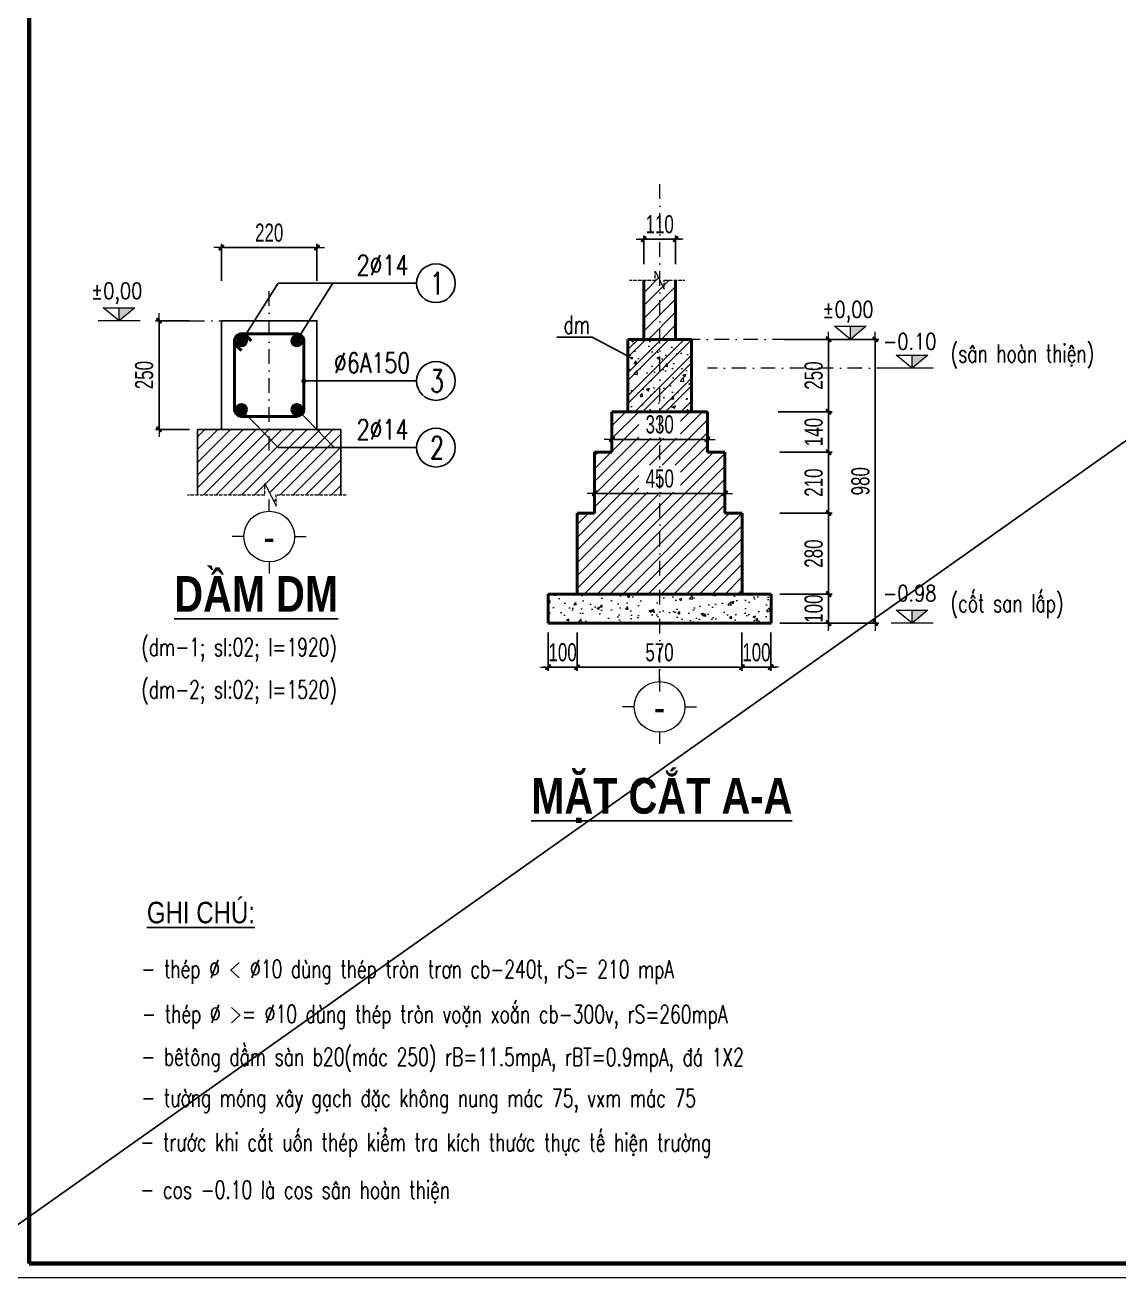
# Model space of a CAD drawing. Header units: millimetres. Extents: x -182770 to 489476, y -561170 to -280028.
# Drawn here: x 330449 to 338006, y -527439 to -518787 of the extents above; entities that cross this region are included whole.
import ezdxf
from ezdxf.enums import TextEntityAlignment as Align

# ---------------------------------------------------------------- set-up
doc = ezdxf.new("R2010")
doc.units = ezdxf.units.MM
doc.header["$MEASUREMENT"] = 0
doc.header["$PDMODE"] = 32
doc.linetypes.add('DASHDOT', pattern=[1, 0.5, -0.25, 0, -0.25])
doc.linetypes.add('HIDDEN', pattern=[0.375, 0.25, -0.125])
doc.layers.get('Defpoints').update_dxf_attribs({"color": 1})
doc.layers.add('KCS_Plotter', color=11, linetype='Continuous', plot=False)
for name, color, linetype, lineweight in [('Khungten_LCDI', 7, 'Continuous', 5), ('LC Dim', 8, 'Continuous', 18), ('LC Hatch', 252, 'Continuous', 9), ('LC Hatch @ 1', 252, 'Continuous', 9), ('LC ISO', 153, 'Continuous', 13), ('LC Net dam2', 6, 'Continuous', 40), ('LC Net dam3', 1, 'Continuous', 60), ('LC Net manh', 133, 'Continuous', 5), ('LC Net thay', 63, 'Continuous', 25), ('LC Net truc', 79, 'DASHDOT', 13), ('LC Text1', 3, 'Continuous', 20), ('LC Text2', 7, 'Continuous', 25), ('MANH', 35, 'HIDDEN', 5)]:
    doc.layers.add(name, color=color, linetype=linetype, lineweight=lineweight)
doc.styles.add('HOATBIF', font='hoatbif.shx', dxfattribs={"width": 0.7})
doc.styles.add('Khungten', font='VHAVAN.TTF', dxfattribs={"width": 0.9, "height": 5000})
doc.styles.add('LC 1', font='VHAVANB.TTF')
doc.styles.add('LC 3', font='vnsimli.shx', dxfattribs={"width": 0.75})
doc.styles.add('LC3', font='VHARIALB.TTF', dxfattribs={"width": 0.8})
doc.styles.add('T1', font='Vnsimli.shx', dxfattribs={"width": 0.8})
doc.styles.add('T2', font='VHARIAL.TTF', dxfattribs={"width": 0.8})
doc.styles.add('Title', font='VHBLACK.TTF', dxfattribs={"width": 0.8})
doc.dimstyles.new('1-100(1-50)', dxfattribs={"dimscale": 50, "dimtxt": 2.5, "dimasz": 0.35, "dimexe": 0.5, "dimexo": 0, "dimgap": 0.8, "dimtad": 1, "dimdec": 0, "dimzin": 0, "dimdsep": 46, "dimtxsty": 'HOATBIF', "dimblk1": 'DOT', "dimblk2": 'DOT', "dimsah": 1, "dimcen": -1, "dimdle": 1, "dimclrd": 256, "dimclre": 256, "dimclrt": 4, "dimadec": 3, "dimazin": 2, "dimtfac": 0.333333, "dimtdec": 0, "dimtix": 1, "dimtmove": 2, "dimatfit": 3, "dimldrblk": 'DOT', "dimfxl": 1, "dimtvp": 0.833333, "dimtolj": 1, "dimtzin": 0, "dimarcsym": 0})

# ---------------------------------------------------------------- blocks, each defined once
blk = doc.blocks.new('lcdi fix')
at = {"layer": 'Defpoints', "lineweight": 0}
blk.add_lwpolyline([(-1200, -14850), (-1200, 14850), (40800, 14850), (40800, -14850)], close=True, dxfattribs=at)
at = {"layer": 'Khungten_LCDI', "color": 5, "lineweight": 60}
blk.add_lwpolyline([(0, -14650), (0, 14650), (40600, 14650), (40600, -14650)], close=True, dxfattribs=at)
at = {"color": 7, "style": 'Khungten', "width": 0.8}
for tag, p in [('REVISION', (39499, -10746)), ('NGAYHT', (39546, -11609))]:
    blk.add_attdef(tag, text='', height=200, dxfattribs=at).set_placement(p, align=Align.CENTER)
at = {"layer": 'LC Text1', "color": 3, "style": 'LC 1', "width": 1.834006}
for tag, p, p2 in [('TENBANVE1', (36913, -8886), (40339, -8886)), ('TENBANVE2', (36913, -9562), (40339, -9562))]:
    blk.add_attdef(tag, text='', height=250, dxfattribs=at).set_placement(p, p2, align=Align.FIT)
at = {"layer": 'LC Text1', "style": 'Title', "width": 0.7}
blk.add_attdef('SOBANVE', text='', height=250, dxfattribs=at).set_placement((39562, -13896), align=Align.CENTER)
blk = doc.blocks.new('DOT')
at = {"layer": 'LC Dim'}
blk.add_line((-3, 0), (3, 0), dxfattribs=at)
at = {"layer": 'LC Dim', "color": 4}
blk.add_line((-1, -1), (1, 1), dxfattribs=at)
blk.add_lwpolyline([(0.5, 1), (-1, -0.5), (-0.5, -1), (1, 0.5)], close=True, dxfattribs=at)
blk = doc.blocks.new('*D834')
at = {"layer": 'Defpoints', "color": 0, "ltscale": 2, "transparency": 16777216}
for p in [(334383.6, -521838.9), (335283.6, -521838.9), (335283.6, -522021.3)]:
    blk.add_point(p, dxfattribs=at)
at = {"layer": 'LC Dim', "lineweight": -2, "ltscale": 2, "transparency": 16777216}
for p, q in [((334383.6, -521838.9), (334383.6, -522046.3)), ((335283.6, -521838.9), (335283.6, -522046.3)), ((334401.1, -522021.3), (335266.1, -522021.3))]:
    blk.add_line(p, q, dxfattribs=at)
at = {"layer": 'LC Dim', "lineweight": -2, "ltscale": 2, "transparency": 16777216, "xscale": 17.5, "yscale": 17.5, "zscale": 17.5, "rotation": 180}
blk.add_blockref('DOT', (334383.6, -522021.3), dxfattribs=at)
at = {"layer": 'LC Dim', "lineweight": -2, "ltscale": 2, "transparency": 16777216, "xscale": 17.5, "yscale": 17.5, "zscale": 17.5}
blk.add_blockref('DOT', (335283.6, -522021.3), dxfattribs=at)
at = {"layer": 'LC Dim', "color": 4, "ltscale": 2, "transparency": 16777216, "insert": (334833.6, -521918.8), "char_height": 125, "attachment_point": 5, "style": 'HOATBIF'}
blk.add_mtext('\\A1;450', dxfattribs=at)
blk = doc.blocks.new('_Dot')
at = {"color": 0, "linetype": 'ByBlock', "lineweight": -2}
blk.add_line((-0.5, 0), (-1, 0), dxfattribs=at)
at = {"color": 0, "linetype": 'ByBlock', "const_width": 0.5}
blk.add_lwpolyline([(-0.25, 0, 1), (0.25, 0, 1)], format="xyb", close=True, dxfattribs=at)
blk = doc.blocks.new('*D835')
at = {"layer": 'Defpoints', "color": 0, "ltscale": 2, "transparency": 16777216}
for p in [(334503, -521572.7), (335163, -521572.7), (334503, -521647.6)]:
    blk.add_point(p, dxfattribs=at)
at = {"layer": 'LC Dim', "lineweight": -2, "ltscale": 2, "transparency": 16777216}
for p, q in [((334503, -521572.7), (334503, -521672.6)), ((335163, -521572.7), (335163, -521672.6)), ((335145.5, -521647.6), (334520.5, -521647.6))]:
    blk.add_line(p, q, dxfattribs=at)
at = {"layer": 'LC Dim', "lineweight": -2, "ltscale": 2, "transparency": 16777216, "xscale": 17.5, "yscale": 17.5, "zscale": 17.5, "rotation": 180}
blk.add_blockref('DOT', (334503, -521647.6), dxfattribs=at)
at = {"layer": 'LC Dim', "lineweight": -2, "ltscale": 2, "transparency": 16777216, "xscale": 17.5, "yscale": 17.5, "zscale": 17.5}
blk.add_blockref('DOT', (335163, -521647.6), dxfattribs=at)
at = {"layer": 'LC Dim', "color": 4, "ltscale": 2, "transparency": 16777216, "insert": (334833, -521545.1), "char_height": 125, "attachment_point": 5, "style": 'HOATBIF'}
blk.add_mtext('\\A1;330', dxfattribs=at)
blk = doc.blocks.new('*D836')
at = {"layer": 'Defpoints', "color": 0, "ltscale": 2, "transparency": 16777216}
for p in [(335982.9, -520957.2, 0), (336322.8, -520957.2), (335982.9, -522916.7, 0)]:
    blk.add_point(p, dxfattribs=at)
at = {"layer": 'LC Dim', "lineweight": -2, "ltscale": 2, "transparency": 16777216}
for p, q in [((335982.9, -520957.2), (336347.8, -520957.2)), ((336322.8, -522899.2), (336322.8, -520974.7)), ((335982.9, -522916.7), (336347.8, -522916.7))]:
    blk.add_line(p, q, dxfattribs=at)
at = {"layer": 'LC Dim', "lineweight": -2, "ltscale": 2, "transparency": 16777216, "xscale": 17.5, "yscale": 17.5, "zscale": 17.5}
for p, rotation in [((336322.8, -520957.2), 90), ((336322.8, -522916.7), 270)]:
    blk.add_blockref('DOT', p, dxfattribs=dict(at, rotation=rotation))
at = {"layer": 'LC Dim', "color": 4, "ltscale": 2, "transparency": 16777216, "insert": (336220.3, -521937), "char_height": 125, "attachment_point": 5, "rotation": 90, "style": 'HOATBIF'}
blk.add_mtext('\\A1;980', dxfattribs=at)
blk = doc.blocks.new('*D837')
at = {"layer": 'Defpoints', "color": 0, "ltscale": 2, "transparency": 16777216}
for p in [(334262.4, -522980.8, 0), (335401.6, -522980.8, 0), (335401.6, -523221.3)]:
    blk.add_point(p, dxfattribs=at)
at = {"layer": 'LC Dim', "lineweight": -2, "ltscale": 2, "transparency": 16777216}
for p, q in [((334262.4, -522980.8), (334262.4, -523246.3)), ((335401.6, -522980.8), (335401.6, -523246.3)), ((334279.9, -523221.3), (335384.1, -523221.3))]:
    blk.add_line(p, q, dxfattribs=at)
at = {"layer": 'LC Dim', "lineweight": -2, "ltscale": 2, "transparency": 16777216, "xscale": 17.5, "yscale": 17.5, "zscale": 17.5, "rotation": 180}
blk.add_blockref('DOT', (334262.4, -523221.3), dxfattribs=at)
at = {"layer": 'LC Dim', "lineweight": -2, "ltscale": 2, "transparency": 16777216, "xscale": 17.5, "yscale": 17.5, "zscale": 17.5}
blk.add_blockref('DOT', (335401.6, -523221.3), dxfattribs=at)
at = {"layer": 'LC Dim', "color": 4, "ltscale": 2, "transparency": 16777216, "insert": (334832, -523118.8), "char_height": 125, "attachment_point": 5, "style": 'HOATBIF'}
blk.add_mtext('\\A1;570', dxfattribs=at)
blk = doc.blocks.new('*D838')
at = {"layer": 'Defpoints', "color": 0, "ltscale": 2, "transparency": 16777216}
for p in [(335401.6, -522980.8), (335601, -522980.8), (335601, -523221.3)]:
    blk.add_point(p, dxfattribs=at)
at = {"layer": 'LC Dim', "lineweight": -2, "ltscale": 2, "transparency": 16777216}
for p, q in [((335401.6, -522980.8), (335401.6, -523246.3)), ((335601, -522980.8), (335601, -523246.3)), ((335384.1, -523221.3), (335366.6, -523221.3)), ((335401.6, -523221.3), (335601, -523221.3)), ((335618.5, -523221.3), (335636, -523221.3))]:
    blk.add_line(p, q, dxfattribs=at)
at = {"layer": 'LC Dim', "lineweight": -2, "ltscale": 2, "transparency": 16777216, "xscale": 17.5, "yscale": 17.5, "zscale": 17.5}
blk.add_blockref('DOT', (335401.6, -523221.3), dxfattribs=at)
at = {"layer": 'LC Dim', "lineweight": -2, "ltscale": 2, "transparency": 16777216, "xscale": 17.5, "yscale": 17.5, "zscale": 17.5, "rotation": 180}
blk.add_blockref('DOT', (335601, -523221.3), dxfattribs=at)
at = {"layer": 'LC Dim', "color": 4, "ltscale": 2, "transparency": 16777216, "insert": (335501.3, -523118.8), "char_height": 125, "attachment_point": 5, "style": 'HOATBIF'}
blk.add_mtext('\\A1;100', dxfattribs=at)
blk = doc.blocks.new('*D839')
at = {"layer": 'Defpoints', "color": 0, "ltscale": 2, "transparency": 16777216}
for p in [(334062.4, -522980.8), (334262.4, -522980.8), (334062.4, -523221.3)]:
    blk.add_point(p, dxfattribs=at)
at = {"layer": 'LC Dim', "lineweight": -2, "ltscale": 2, "transparency": 16777216}
for p, q in [((334062.4, -522980.8), (334062.4, -523246.3)), ((334262.4, -522980.8), (334262.4, -523246.3)), ((334044.9, -523221.3), (334027.4, -523221.3)), ((334262.4, -523221.3), (334062.4, -523221.3)), ((334279.9, -523221.3), (334297.4, -523221.3))]:
    blk.add_line(p, q, dxfattribs=at)
at = {"layer": 'LC Dim', "lineweight": -2, "ltscale": 2, "transparency": 16777216, "xscale": 17.5, "yscale": 17.5, "zscale": 17.5}
blk.add_blockref('DOT', (334062.4, -523221.3), dxfattribs=at)
at = {"layer": 'LC Dim', "lineweight": -2, "ltscale": 2, "transparency": 16777216, "xscale": 17.5, "yscale": 17.5, "zscale": 17.5, "rotation": 180}
blk.add_blockref('DOT', (334262.4, -523221.3), dxfattribs=at)
at = {"layer": 'LC Dim', "color": 4, "ltscale": 2, "transparency": 16777216, "insert": (334162.4, -523118.8), "char_height": 125, "attachment_point": 5, "style": 'HOATBIF'}
blk.add_mtext('\\A1;100', dxfattribs=at)
blk = doc.blocks.new('*D840')
at = {"layer": 'Defpoints', "color": 0, "ltscale": 2, "transparency": 16777216}
for p in [(335652.3, -521457.2), (335663.7, -521736.7), (335999.6, -521736.7)]:
    blk.add_point(p, dxfattribs=at)
at = {"layer": 'LC Dim', "lineweight": -2, "ltscale": 2, "transparency": 16777216}
for p, q in [((335652.3, -521457.2), (336024.6, -521457.2)), ((335999.6, -521439.7), (335999.6, -521422.2)), ((335999.6, -521457.2), (335999.6, -521736.7)), ((335663.7, -521736.7), (336024.6, -521736.7)), ((335999.6, -521754.2), (335999.6, -521771.7))]:
    blk.add_line(p, q, dxfattribs=at)
at = {"layer": 'LC Dim', "lineweight": -2, "ltscale": 2, "transparency": 16777216, "xscale": 17.5, "yscale": 17.5, "zscale": 17.5}
for p, rotation in [((335999.6, -521457.2), 270), ((335999.6, -521736.7), 90)]:
    blk.add_blockref('DOT', p, dxfattribs=dict(at, rotation=rotation))
at = {"layer": 'LC Dim', "color": 4, "ltscale": 2, "transparency": 16777216, "insert": (335897.1, -521597), "char_height": 125, "attachment_point": 5, "rotation": 90, "style": 'HOATBIF'}
blk.add_mtext('\\A1;140', dxfattribs=at)
blk = doc.blocks.new('*D841')
at = {"layer": 'Defpoints', "color": 0, "ltscale": 2, "transparency": 16777216}
for p in [(335663.7, -521736.7), (335663.7, -522156.7), (335999.6, -522156.7)]:
    blk.add_point(p, dxfattribs=at)
at = {"layer": 'LC Dim', "lineweight": -2, "ltscale": 2, "transparency": 16777216}
for p, q in [((335663.7, -521736.7), (336024.6, -521736.7)), ((335999.6, -521754.2), (335999.6, -522139.2)), ((335663.7, -522156.7), (336024.6, -522156.7))]:
    blk.add_line(p, q, dxfattribs=at)
at = {"layer": 'LC Dim', "lineweight": -2, "ltscale": 2, "transparency": 16777216, "xscale": 17.5, "yscale": 17.5, "zscale": 17.5}
for p, rotation in [((335999.6, -521736.7), 90), ((335999.6, -522156.7), 270)]:
    blk.add_blockref('DOT', p, dxfattribs=dict(at, rotation=rotation))
at = {"layer": 'LC Dim', "color": 4, "ltscale": 2, "transparency": 16777216, "insert": (335897.1, -521946.7), "char_height": 125, "attachment_point": 5, "rotation": 90, "style": 'HOATBIF'}
blk.add_mtext('\\A1;210', dxfattribs=at)
blk = doc.blocks.new('*D842')
at = {"layer": 'Defpoints', "color": 0, "ltscale": 2, "transparency": 16777216}
for p in [(335663.7, -522716.7), (335663.7, -522916.7), (335999.6, -522916.7)]:
    blk.add_point(p, dxfattribs=at)
at = {"layer": 'LC Dim', "lineweight": -2, "ltscale": 2, "transparency": 16777216}
for p, q in [((335663.7, -522716.7), (336024.6, -522716.7)), ((335999.6, -522699.2), (335999.6, -522681.7)), ((335999.6, -522716.7), (335999.6, -522916.7)), ((335663.7, -522916.7), (336024.6, -522916.7)), ((335999.6, -522934.2), (335999.6, -522951.7))]:
    blk.add_line(p, q, dxfattribs=at)
at = {"layer": 'LC Dim', "lineweight": -2, "ltscale": 2, "transparency": 16777216, "xscale": 17.5, "yscale": 17.5, "zscale": 17.5}
for p, rotation in [((335999.6, -522716.7), 270), ((335999.6, -522916.7), 90)]:
    blk.add_blockref('DOT', p, dxfattribs=dict(at, rotation=rotation))
at = {"layer": 'LC Dim', "color": 4, "ltscale": 2, "transparency": 16777216, "insert": (335897.1, -522816.7), "char_height": 125, "attachment_point": 5, "rotation": 90, "style": 'HOATBIF'}
blk.add_mtext('\\A1;100', dxfattribs=at)
blk = doc.blocks.new('*D843')
at = {"layer": 'Defpoints', "color": 0, "ltscale": 2, "transparency": 16777216}
for p in [(335691.8, -520957.2), (335999.6, -520957.2), (335652.3, -521457.2)]:
    blk.add_point(p, dxfattribs=at)
at = {"layer": 'LC Dim', "lineweight": -2, "ltscale": 2, "transparency": 16777216}
for p, q in [((335691.8, -520957.2), (336024.6, -520957.2)), ((335999.6, -521439.7), (335999.6, -520974.7)), ((335652.3, -521457.2), (336024.6, -521457.2))]:
    blk.add_line(p, q, dxfattribs=at)
at = {"layer": 'LC Dim', "lineweight": -2, "ltscale": 2, "transparency": 16777216, "xscale": 17.5, "yscale": 17.5, "zscale": 17.5}
for p, rotation in [((335999.6, -520957.2), 90), ((335999.6, -521457.2), 270)]:
    blk.add_blockref('DOT', p, dxfattribs=dict(at, rotation=rotation))
at = {"layer": 'LC Dim', "color": 4, "ltscale": 2, "transparency": 16777216, "insert": (335897.1, -521207.2), "char_height": 125, "attachment_point": 5, "rotation": 90, "style": 'HOATBIF'}
blk.add_mtext('\\A1;250', dxfattribs=at)
blk = doc.blocks.new('*D844')
at = {"layer": 'Defpoints', "color": 0, "ltscale": 2, "transparency": 16777216}
for p in [(334943, -520265.4), (334723, -520436.8), (334943, -520436.8)]:
    blk.add_point(p, dxfattribs=at)
at = {"layer": 'LC Dim', "lineweight": -2, "ltscale": 2, "transparency": 16777216}
for p, q in [((334723, -520436.8), (334723, -520240.4)), ((334943, -520436.8), (334943, -520240.4)), ((334705.5, -520265.4), (334688, -520265.4)), ((334723, -520265.4), (334943, -520265.4)), ((334960.5, -520265.4), (334978, -520265.4))]:
    blk.add_line(p, q, dxfattribs=at)
at = {"layer": 'LC Dim', "lineweight": -2, "ltscale": 2, "transparency": 16777216, "xscale": 17.5, "yscale": 17.5, "zscale": 17.5}
blk.add_blockref('DOT', (334723, -520265.4), dxfattribs=at)
at = {"layer": 'LC Dim', "lineweight": -2, "ltscale": 2, "transparency": 16777216, "xscale": 17.5, "yscale": 17.5, "zscale": 17.5, "rotation": 180}
blk.add_blockref('DOT', (334943, -520265.4), dxfattribs=at)
at = {"layer": 'LC Dim', "color": 4, "ltscale": 2, "transparency": 16777216, "insert": (334833, -520162.9), "char_height": 125, "attachment_point": 5, "style": 'HOATBIF'}
blk.add_mtext('\\A1;110', dxfattribs=at)
blk = doc.blocks.new('TIEUDE1')
at = {"layer": 'LC Text2', "color": 7, "style": 'LC 1'}
blk.add_attdef('TIªU§Ò', text='', height=5, dxfattribs=at).set_placement((0, 0), align=Align.BOTTOM_CENTER)
blk.add_attdef('TL', text='', height=3, dxfattribs=at).set_placement((0, -2), align=Align.TOP_CENTER)
blk = doc.blocks.new('Caodo1')
at = {"layer": 'LC Text1'}
blk.add_hatch(color=4, dxfattribs=at).paths.add_polyline_path([(0, 200), (0, 0), (243, 200)])
at = {"layer": 'LC Text1', "color": 4}
for p, q in [((0, 0), (0, 200)), ((324, 0), (-324, 0))]:
    blk.add_line(p, q, dxfattribs=at)
blk.add_lwpolyline([(-243, 200), (243, 200), (0, 0), (0, 0)], close=True, dxfattribs=at)
at = {"layer": 'LC Text1', "color": 4, "style": 'T1', "width": 0.8}
blk.add_attdef('%%P0,00', text='', height=250, dxfattribs=at).set_placement((-39, 460), align=Align.MIDDLE_CENTER)
blk = doc.blocks.new('TTRUC')
at = {"layer": 'LC ISO'}
for p, q in [((0, 6.95), (0, 10.13)), ((-6.95, 0), (-10.13, 0)), ((6.95, 0), (10.13, 0)), ((0, -6.95), (0, -10.13))]:
    blk.add_line(p, q, dxfattribs=at)
at = {"layer": 'LC Net manh'}
blk.add_circle((0, 0), 6.95, dxfattribs=at)
blk = doc.blocks.new('theptron1')
at = {"layer": 'LC Net dam3'}
for p, q in [((-0.5, 0), (0.5, 0)), ((-0.35, 0.35), (0.35, -0.35)), ((0.35, 0.35), (-0.35, -0.35)), ((0, 0.5), (0, -0.5))]:
    blk.add_line(p, q, dxfattribs=at)
blk.add_circle((0, 0), 0.5, dxfattribs=at)
blk = doc.blocks.new('*D776')
at = {"layer": 'Defpoints', "color": 0, "ltscale": 2, "transparency": 16777216}
for p in [(331374.6, -520828.9), (331583.7, -520828.9), (331583.7, -521578.9)]:
    blk.add_point(p, dxfattribs=at)
at = {"layer": 'LC Dim', "lineweight": -2, "ltscale": 2, "transparency": 16777216}
for p, q in [((331583.7, -520828.9), (331349.6, -520828.9)), ((331374.6, -521561.4), (331374.6, -520846.4)), ((331583.7, -521578.9), (331349.6, -521578.9))]:
    blk.add_line(p, q, dxfattribs=at)
at = {"layer": 'LC Dim', "lineweight": -2, "ltscale": 2, "transparency": 16777216, "xscale": 17.5, "yscale": 17.5, "zscale": 17.5}
for p, rotation in [((331374.6, -520828.9), 90), ((331374.6, -521578.9), 270)]:
    blk.add_blockref('DOT', p, dxfattribs=dict(at, rotation=rotation))
at = {"layer": 'LC Dim', "color": 4, "ltscale": 2, "transparency": 16777216, "insert": (331272.1, -521203.9), "char_height": 125, "attachment_point": 5, "rotation": 90, "style": 'HOATBIF'}
blk.add_mtext('\\A1;250', dxfattribs=at)
blk = doc.blocks.new('*D777')
at = {"layer": 'Defpoints', "color": 0, "ltscale": 2, "transparency": 16777216}
for p in [(332465.3, -520323.3), (331805.3, -520552.8), (332465.3, -520552.8)]:
    blk.add_point(p, dxfattribs=at)
at = {"layer": 'LC Dim', "lineweight": -2, "ltscale": 2, "transparency": 16777216}
for p, q in [((331805.3, -520552.8), (331805.3, -520298.3)), ((331822.8, -520323.3), (332447.8, -520323.3)), ((332465.3, -520552.8), (332465.3, -520298.3))]:
    blk.add_line(p, q, dxfattribs=at)
at = {"layer": 'LC Dim', "lineweight": -2, "ltscale": 2, "transparency": 16777216, "xscale": 17.5, "yscale": 17.5, "zscale": 17.5, "rotation": 180}
blk.add_blockref('DOT', (331805.3, -520323.3), dxfattribs=at)
at = {"layer": 'LC Dim', "lineweight": -2, "ltscale": 2, "transparency": 16777216, "xscale": 17.5, "yscale": 17.5, "zscale": 17.5}
blk.add_blockref('DOT', (332465.3, -520323.3), dxfattribs=at)
at = {"layer": 'LC Dim', "color": 4, "ltscale": 2, "transparency": 16777216, "insert": (332135.3, -520220.8), "char_height": 125, "attachment_point": 5, "style": 'HOATBIF'}
blk.add_mtext('\\A1;220', dxfattribs=at)
blk = doc.blocks.new('*D853')
at = {"layer": 'Defpoints', "color": 0, "ltscale": 2, "transparency": 16777216}
for p in [(335663.7, -522156.7), (335663.7, -522716.7), (335999.6, -522716.7)]:
    blk.add_point(p, dxfattribs=at)
at = {"layer": 'LC Dim', "lineweight": -2, "ltscale": 2, "transparency": 16777216}
for p, q in [((335663.7, -522156.7), (336024.6, -522156.7)), ((335999.6, -522174.2), (335999.6, -522699.2)), ((335663.7, -522716.7), (336024.6, -522716.7))]:
    blk.add_line(p, q, dxfattribs=at)
at = {"layer": 'LC Dim', "lineweight": -2, "ltscale": 2, "transparency": 16777216, "xscale": 17.5, "yscale": 17.5, "zscale": 17.5}
for p, rotation in [((335999.6, -522156.7), 90), ((335999.6, -522716.7), 270)]:
    blk.add_blockref('DOT', p, dxfattribs=dict(at, rotation=rotation))
at = {"layer": 'LC Dim', "color": 4, "ltscale": 2, "transparency": 16777216, "insert": (335897.1, -522436.7), "char_height": 125, "attachment_point": 5, "rotation": 90, "style": 'HOATBIF'}
blk.add_mtext('\\A1;280', dxfattribs=at)

msp = doc.modelspace()

# ---------------------------------------------------------------- hatches: boundary and pattern name
at = {"layer": 'LC Hatch', "ltscale": 2}
h = msp.add_hatch(dxfattribs=at)
h.set_pattern_fill('ANSI31', color=256, scale=500)
h.set_pattern_definition([(45, (368885.364, -291223.1), (-44.194174, 44.194174), [])])
h.paths.add_polyline_path([(334943, -520548.5), (334864.4, -520548.5), (334864.4, -520611.3), (334801.6, -520485.6), (334801.6, -520548.5), (334723, -520548.5), (334723, -520957.2), (334943, -520957.2)])
h = msp.add_hatch(dxfattribs=at)
h.set_pattern_fill('BTCT', color=256, scale=30)
h.set_pattern_definition([(50, (368885.36, -291223.1), (215.17805, -18.82564), [22.5, -247.5]), (355, (368885.36, -291223.1), (-41.6254, 225.65764), [18, -198]), (100.4514, (368903.3, -291224.67), (173.55281, 206.83186), [19.12206, -210.34263]), (46.1842, (368885.36, -291163.1), (320.1723, -49.6557), [33.75, -371.25]), (96.6356, (368912.05, -291167.24), (280.3988, 292.23536), [28.6831, -315.5139]), (351.1842, (368885.36, -291163.1), (280.3986, 292.2356), [27, -297]), (21, (368915.36, -291178.1), (179.07212, -120.78567), [22.5, -247.5]), (326, (368915.36, -291178.1), (72.9946, 217.54501), [18, -198]), (71.4514, (368930.29, -291188.16), (252.06679, 96.75915), [19.12206, -210.34263]), (37.5, (368885.364, -291223.1), (3.647957, 99.868156), [0, -195.6, 0, -201, 0, -198.75]), (7.5, (368885.36, -291223.1), (78.92086, 118.323514), [0, -114.6, 0, -191.1, 0, -75.75]), (327.5, (368818.464, -291223.1), (160.14673, -6.766462), [0, -75, 0, -234, 0, -310.5]), (317.5, (368788.46, -291223.1), (174.95585, 30.031495), [0, -97.5, 0, -155.4, 0, -220.5]), (45, (368885.36, -291223.1), (-79.549513, 79.549513), []), (45, (368938.4, -291223.1), (-79.549513, 79.549513), [])])
h.paths.add_polyline_path([(335053, -520957.2), (334613, -520957.2), (334613, -521457.2), (335053, -521457.2)])
h = msp.add_hatch(dxfattribs=at)
h.set_pattern_fill('ANSI31', color=256, scale=500)
h.set_pattern_definition([(45, (381455.974, -290664.61), (-44.194174, 44.194174), [])])
edge = h.paths.add_edge_path()
edge.add_line((335283.6, -522156.7), (335283.6, -521736.7))
edge.add_line((335283.6, -521736.7), (335163, -521736.7))
edge.add_line((335163, -521736.7), (335163, -521457.2))
edge.add_line((335163, -521457.2), (334503, -521457.2))
edge.add_line((334503, -521457.2), (334503, -521736.7))
edge.add_line((334503, -521736.7), (334382.4, -521736.7))
edge.add_line((334382.4, -521736.7), (334382.4, -522156.7))
edge.add_line((334382.4, -522156.7), (334262.4, -522156.7))
edge.add_line((334262.4, -522156.7), (334262.2, -522716.7))
edge.add_line((334262.2, -522716.7), (335403.3, -522716.7))
edge.add_line((335403.6, -522576.7), (335403.6, -522156.7))
edge.add_line((335403.6, -522156.7), (335283.6, -522156.7))
h.paths.add_polyline_path([(334689.8, -522012.5), (334977.3, -522012.5), (334977.3, -521825), (334689.8, -521825)], flags=16)
h.paths.add_polyline_path([(334689.2, -521638.8), (334976.7, -521638.8), (334976.7, -521451.3), (334689.2, -521451.3)])
h = msp.add_hatch(dxfattribs=at)
h.set_pattern_fill('ANSI31', color=256, scale=500)
h.set_pattern_definition([(45, (381701.07, -292847.935), (-44.194174, 44.194174), [])])
h.paths.add_polyline_path([(332630.3, -521578.9), (332465.3, -521578.9), (331805.3, -521578.9), (331640.3, -521578.9), (331640.3, -522031.1), (332105.5, -522031.1), (332105.5, -521952.5), (332184, -522109.6), (332184, -522031.1), (332630.3, -522031.1)])
at = {"layer": 'LC Hatch @ 1', "ltscale": 2}
h = msp.add_hatch(dxfattribs=at)
h.set_pattern_fill('AR-CONC', color=256, scale=25)
h.set_pattern_definition([(50, (956499.03, -808865.38), (179.315046, -15.688034), [18.75, -206.25]), (355, (956499.03, -808865.38), (-34.687833, 188.048033), [15, -165]), (100.451444, (956513.97, -808866.69), (144.62721, 172.359998), [15.93505, -175.28553]), (46.1842, (956499.03, -808815.38), (266.81033, -41.37982), [28.125, -309.375]), (96.635635, (956521.26, -808818.83), (233.66549, 243.52965), [23.90259, -262.92844]), (351.184164, (956499.03, -808815.38), (233.66549, 243.52965), [22.5, -247.5]), (21, (956524.03, -808827.88), (149.226763, -100.654723), [18.75, -206.25]), (326, (956524.03, -808827.88), (60.828833, 181.28751), [15, -165]), (71.451445, (956536.46, -808836.27), (210.055594, 80.63279), [15.935047, -175.28553]), (37.5, (956499.03, -808865.38), (3.039964, 83.2234635), [0, -163, 0, -167.5, 0, -165.625]), (7.5, (956499.03, -808865.38), (65.767384, 98.602928), [0, -95.5, 0, -159.25, 0, -63.125]), (327.5, (956443.28, -808865.38), (133.455609, -5.638718), [0, -62.5, 0, -195, 0, -258.75]), (317.5, (956418.28, -808865.38), (145.796542, 25.026246), [0, -81.25, 0, -129.5, 0, -183.75])])
h.paths.add_polyline_path([(335603, -522916.7), (335603, -522716.7), (334062.4, -522716.7), (334062.4, -522916.7)])

# ---------------------------------------------------------------- linework, layer by layer
at = {"layer": 'KCS_Plotter', "ltscale": 250}
msp.add_line((329876.1, -527438.8), (350876.1, -512588.8), dxfattribs=at)
at = {"layer": 'LC Net dam2', "ltscale": 2}
for p, q in [((334723, -520957.2), (334723, -520548.5)), ((334943, -520957.2), (334943, -520548.5)), ((334613, -520957.2), (335053, -520957.2)), ((334613, -521457.2, 0), (334613, -520957.2, 0)), ((335053, -521457.2, 0), (335053, -520957.2, 0)), ((334503, -521457.2, 0), (334503, -521736.7, 0)), ((334503, -521457.2), (335163, -521457.2)), ((335163, -521457.2, 0), (335163, -521736.7, 0)), ((334382.4, -521736.7, 0), (334382.4, -522156.7, 0)), ((334382.4, -521736.7, 0), (334503, -521736.7, 0)), ((335163, -521736.7, 0), (335283.6, -521736.7, 0)), ((335283.6, -521736.7, 0), (335283.6, -522156.7, 0)), ((334262.4, -522156.7, 0), (334262.4, -522716.7)), ((334262.4, -522156.7, 0), (334382.4, -522156.7, 0)), ((335403.6, -522156.7, 0), (335283.6, -522156.7, 0)), ((335403.6, -522156.7, 0), (335403.6, -522716.7)), ((335603, -522716.7, 0), (334062.4, -522716.7, 0)), ((334062.4, -522716.7, 0), (334062.4, -522916.7, 0)), ((335603, -522716.7, 0), (335603, -522916.7, 0)), ((335603, -522916.7, 0), (334062.4, -522916.7, 0))]:
    msp.add_line(p, q, dxfattribs=at)
at = {"layer": 'LC Net dam2'}
for p, q in [((331968.1, -520918.9), (332011.1, -520967.2)), ((331895.3, -520990.1), (331944.4, -521033.9))]:
    msp.add_line(p, q, dxfattribs=at)
msp.add_lwpolyline([(331895.3, -520969.9), (331895.3, -521437.8, 0.414214), (331946.4, -521488.9), (332324.3, -521488.9, 0.414214), (332375.3, -521437.8), (332375.3, -520969.9, 0.414214), (332324.3, -520918.9), (331946.4, -520918.9, 0.414214)], format="xyb", close=True, dxfattribs=at)
at = {"layer": 'LC Net thay', "linetype": 'Continuous', "ltscale": 1000}
for p, q in [((331640.3, -522031.1), (331640.3, -521578.9)), ((331805.3, -521578.9), (331640.3, -521578.9)), ((332465.3, -521578.9), (332630.3, -521578.9)), ((332630.3, -522031.1), (332630.3, -521578.9))]:
    msp.add_line(p, q, dxfattribs=at)
msp.add_lwpolyline([(331805.3, -520828.9), (331805.3, -521578.9), (332465.3, -521578.9), (332465.3, -520828.9)], close=True, dxfattribs=at)
at = {"layer": 'LC Net truc', "ltscale": 200}
for p, q in [((334833, -523387.9), (334833, -519804.3)), ((332135.3, -521725.8), (332135.3, -520604.8)), ((331388.1, -520828.9), (332002.6, -520828.9)), ((336112.4, -520957.2), (335053, -520957.2)), ((336431.4, -521156.7), (335163, -521156.7))]:
    msp.add_line(p, q, dxfattribs=at)
at = {"layer": 'LC Text2', "ltscale": 100}
for centre in [(333287.1, -520569.9), (333287.1, -521244.5), (333287.1, -521705)]:
    msp.add_circle(centre, 133.8, dxfattribs=at)
at = {"layer": 'MANH', "ltscale": 2, "elevation": 0}
msp.add_lwpolyline([(334624, -520548.5), (334801.6, -520548.5), (334801.6, -520485.6), (334864.4, -520611.3), (334864.4, -520548.5), (335006.3, -520548.5)], dxfattribs=at)
at = {"layer": 'MANH', "ltscale": 2}
msp.add_lwpolyline([(331571.8, -522031.1), (332105.5, -522031.1), (332105.5, -521952.5), (332184, -522109.6), (332184, -522031.1), (332667, -522031.1)], dxfattribs=at)

# ---------------------------------------------------------------- block references
at = {"layer": 'LC Dim', "yscale": 60.00000000069849}
for p, xscale, zscale in [((331944.2, -520967), -60.00000000069849, 60.00000000064909), ((332326.5, -520967), 60.00000000069849, 60.00000000069849)]:
    msp.add_blockref('theptron1', p, dxfattribs=dict(at, xscale=xscale, zscale=zscale))
for p, xscale, zscale, rotation in [((331944.2, -521440.8), 60.00000000069849, 60.00000000069849, 180.0000000004822), ((332326.5, -521440.8), -60.00000000069849, 60.00000000064909, 180)]:
    msp.add_blockref('theptron1', p, dxfattribs=dict(at, xscale=xscale, zscale=zscale, rotation=rotation))
at = {"layer": 'LC ISO', "xscale": 25.19610424696835, "yscale": 25.19610424696835, "zscale": 25.19610424696835}
for p in [(332135.3, -522319.1), (334832, -523495.6)]:
    msp.add_blockref('TTRUC', p, dxfattribs=at)
at = {"layer": 'LC Net thay', "xscale": 0.5000000000000013, "yscale": 0.5000000000000013, "zscale": 0.5000000000000013}
msp.add_blockref('lcdi fix', (330476.1, -520013.8), dxfattribs=at)
at = {"layer": 'LC Text1'}
ref = msp.add_blockref('Caodo1', (331098.7, -520828.9), dxfattribs=dict(at, xscale=0.45, yscale=0.45, zscale=0.45))
ref.add_attrib('%%P0,00', '%%p0,00', dxfattribs={"layer": 'LC Text2', "height": 112.5, "style": 'T1', "width": 0.8}).set_placement((331081.2, -520622.1), align=Align.MIDDLE_CENTER)
ref = msp.add_blockref('Caodo1', (336150.7, -520957.2), dxfattribs=dict(at, xscale=0.45, yscale=0.45, zscale=0.45))
ref.add_attrib('%%P0,00', '%%p0,00', dxfattribs={"layer": 'LC Text2', "height": 112.5, "style": 'T1', "width": 0.8}).set_placement((336133.2, -520750.4), align=Align.MIDDLE_CENTER)
ref = msp.add_blockref('Caodo1', (336577.2, -521156.7), dxfattribs=dict(at, xscale=0.45, yscale=0.45, zscale=0.45))
ref.add_attrib('%%P0,00', '-0.10', dxfattribs={"layer": 'LC Text2', "height": 112.5, "style": 'T1', "width": 0.8}).set_placement((336559.7, -520971.4), align=Align.MIDDLE_CENTER)
ref = msp.add_blockref('Caodo1', (336577.2, -522916.7), dxfattribs=dict(at, xscale=0.45, yscale=0.45, zscale=0.45))
ref.add_attrib('%%P0,00', '-0.98', dxfattribs={"layer": 'LC Text2', "height": 112.5, "style": 'T1', "width": 0.8}).set_placement((336559.7, -522710), align=Align.MIDDLE_CENTER)
at = {"layer": 'LC Text2'}
ref = msp.add_blockref('TIEUDE1', (332045.3, -522912.2), dxfattribs=dict(at, xscale=50.00000000009664, yscale=50.00000000009664, zscale=50.00000000009664))
ref.add_attrib('TIªU§Ò', '%%UdÇm dm', dxfattribs={"color": 7, "height": 246.22, "style": 'LC3', "width": 0.8}).set_placement((332045.3, -522912.2), align=Align.BOTTOM_CENTER)
ref = msp.add_blockref('TIEUDE1', (334847.5, -524306.2), dxfattribs=dict(at, xscale=50.00000000009664, yscale=50.00000000009664, zscale=50.00000000009664))
ref.add_attrib('TIªU§Ò', '%%UmÆt C¾T a-a', dxfattribs={"color": 7, "height": 246.221, "style": 'LC3', "width": 0.8}).set_placement((334847.5, -524306.2), align=Align.BOTTOM_CENTER)

# ---------------------------------------------------------------- texts
at = {"layer": 'LC Text1', "color": 3, "style": 'LC 3', "width": 0.7}
for s, height, rotation, p in [('dm', 125, 359.95192, (334168.6, -520918.1)), ('(s©n hoµn thiÖn)', 123.79, 0.04808, (336843.3, -521116.7)), ('(cèt san lÊp)', 123.79, 0.04808, (336843.2, -522841.4)), ('(dm-1; sl:02; l=1920)', 123.79, 359.95192, (331251.9, -523143.6)), ('(dm-2; sl:02; l=1520)', 123.79, 359.95192, (331251.9, -523436.6)), ('- thÐp %%C < %%C10 dïng thÐp trßn tr¬n cb-240t, rS= 210 mpA', 123.79, 359.95192, (331252.7, -525365.9)), ('- thÐp %%C >= %%C10 dïng thÐp trßn voÆn xo¾n cb-300v, rS=260mpA', 123.79, 359.95192, (331257.6, -525676.5)), ('- bªt«ng dÇm sµn b20(m¸c 250) rB=11.5mpA, rBT=0.9mpA, ®¸ 1X2', 123.79, 359.95192, (331251.7, -525972.5)), ('- t\xadêng mãng x©y g¹ch ®Æc kh«ng nung m¸c 75, vxm m¸c 75', 123.79, 359.95192, (331251.7, -526255.9)), ('- tr\xadíc khi c¾t uèn thÐp kiÓm tra kÝch th\xadíc thùc tÕ hiÖn tr\xadêng', 123.79, 359.95192, (331245.7, -526562.2)), ('- cos -0.10 lµ cos s©n hoµn thiÖn', 123.79, 359.95192, (331245.7, -526891.1))]:
    msp.add_text(s, height=height, rotation=rotation, dxfattribs=at).set_placement(p)
at = {"layer": 'LC Text1', "ltscale": 0.2, "style": 'LC 1', "width": 0.9}
for p in [(332135.3, -522479.6), (334832, -523656.1)]:
    msp.add_text('-', height=197.3, dxfattribs=at).set_placement(p, align=Align.BOTTOM_CENTER)
at = {"layer": 'LC Text2', "linetype": 'ByBlock', "style": 'LC 3', "width": 0.75}
for s, p in [('2%%C14', (332739.8, -520514.4)), ('%%C6A150', (332583, -521189)), ('2%%C14', (332739.8, -521649.6))]:
    msp.add_text(s, height=138.89, dxfattribs=at).set_placement(p)
at = {"layer": 'LC Text2', "ltscale": 100, "style": 'LC 3', "width": 0.75}
for s, p in [('1', (333294.7, -520569.9)), ('3', (333294.7, -521244.5)), ('2', (333294.7, -521705))]:
    msp.add_text(s, height=152.8, dxfattribs=at).set_placement(p, align=Align.MIDDLE_CENTER)
at = {"layer": 'LC Text2', "style": 'T2', "width": 0.8}
msp.add_text('%%Ughi chó:', height=148.539, dxfattribs=at).set_placement((331290.2, -524989.7))

# ---------------------------------------------------------------- dimensions: what is measured, and where the dimension line sits
at = {"layer": 'LC Dim', "ltscale": 2}
for base, p1, p2, override, picture, middle in [((332465.3, -520323.3), (331805.3, -520552.8), (332465.3, -520552.8), {"dimlfac": 0.333333}, '*D777', (332135.3, -520220.8)), ((334943, -520265.4), (334723, -520436.8), (334943, -520436.8), {"dimlfac": 0.5}, '*D844', (334833, -520162.9)), ((334503, -521647.6), (335163, -521572.7), (334503, -521572.7), {"dimlfac": 0.5}, '*D835', (334833, -521545.1)), ((335283.6, -522021.3, 0), (334383.6, -521838.9, 0), (335283.6, -521838.9, 0), {"dimlfac": 0.5}, '*D834', (334833.6, -521918.8, 0)), ((334062.4, -523221.3, 0), (334262.4, -522980.8, 0), (334062.4, -522980.8, 0), {"dimlfac": 0.5}, '*D839', (334162.4, -523118.8, 0)), ((335401.6, -523221.3), (334262.4, -522980.8, 0), (335401.6, -522980.8, 0), {"dimlfac": 0.5}, '*D837', (334832, -523118.8)), ((335601, -523221.3, 0), (335401.6, -522980.8, 0), (335601, -522980.8, 0), {"dimlfac": 0.5}, '*D838', (335501.3, -523118.8, 0))]:
    dim = msp.add_linear_dim(base=base, p1=p1, p2=p2, dimstyle='1-100(1-50)', override=override, dxfattribs=at)
    dim.commit()
    dim.dimension.update_dxf_attribs({"geometry": picture, "text_midpoint": middle})
for base, p1, p2, override, picture, middle in [((331374.6, -520828.9), (331583.7, -521578.9), (331583.7, -520828.9), {"dimlfac": 0.333333}, '*D776', (331272.1, -521203.9)), ((335999.6, -520957.2), (335652.3, -521457.2), (335691.8, -520957.2), {"dimlfac": 0.5}, '*D843', (335897.1, -521207.2)), ((336322.8, -520957.2, 0), (335982.9, -522916.7), (335982.9, -520957.2), {"dimlfac": 0.5}, '*D836', (336220.3, -521937, 0)), ((335999.6, -521736.7), (335652.3, -521457.2), (335663.7, -521736.7), {"dimlfac": 0.5}, '*D840', (335897.1, -521597)), ((335999.6, -522156.7), (335663.7, -521736.7), (335663.7, -522156.7), {"dimlfac": 0.5}, '*D841', (335897.1, -521946.7)), ((335999.6, -522716.7), (335663.7, -522156.7), (335663.7, -522716.7), {"dimlfac": 0.5}, '*D853', (335897.1, -522436.7)), ((335999.6, -522916.7), (335663.7, -522716.7), (335663.7, -522916.7), {"dimlfac": 0.5}, '*D842', (335897.1, -522816.7))]:
    dim = msp.add_linear_dim(base=base, p1=p1, p2=p2, angle=90, dimstyle='1-100(1-50)', override=override, dxfattribs=at)
    dim.commit()
    dim.dimension.update_dxf_attribs({"geometry": picture, "text_midpoint": middle})

# ---------------------------------------------------------------- leaders
for points, override in [([(331942.3, -520974.6), (332196.8, -520569.9), (332585.5, -520569.9)], {"dimasz": 0.7}), ([(332320.1, -520974.6), (332574.6, -520569.9), (333153.4, -520569.9)], {"dimasz": 0.7}), ([(334641, -521087.5), (334366.7, -520942), (334121.5, -520942)], {"dimlfac": 0.5}), ([(332375.3, -521244.5), (332886.6, -521244.5), (333153.4, -521244.5)], {"dimasz": 0.7}), ([(331942.3, -521440.8), (332196.8, -521705), (332585.5, -521705)], {"dimasz": 0.7}), ([(332330.1, -521440.8), (332584.6, -521705), (333153.4, -521705)], {"dimasz": 0.7})]:
    msp.add_leader(points, dimstyle='1-100(1-50)', override=override, dxfattribs=at)

doc.saveas('drawing.dxf')
